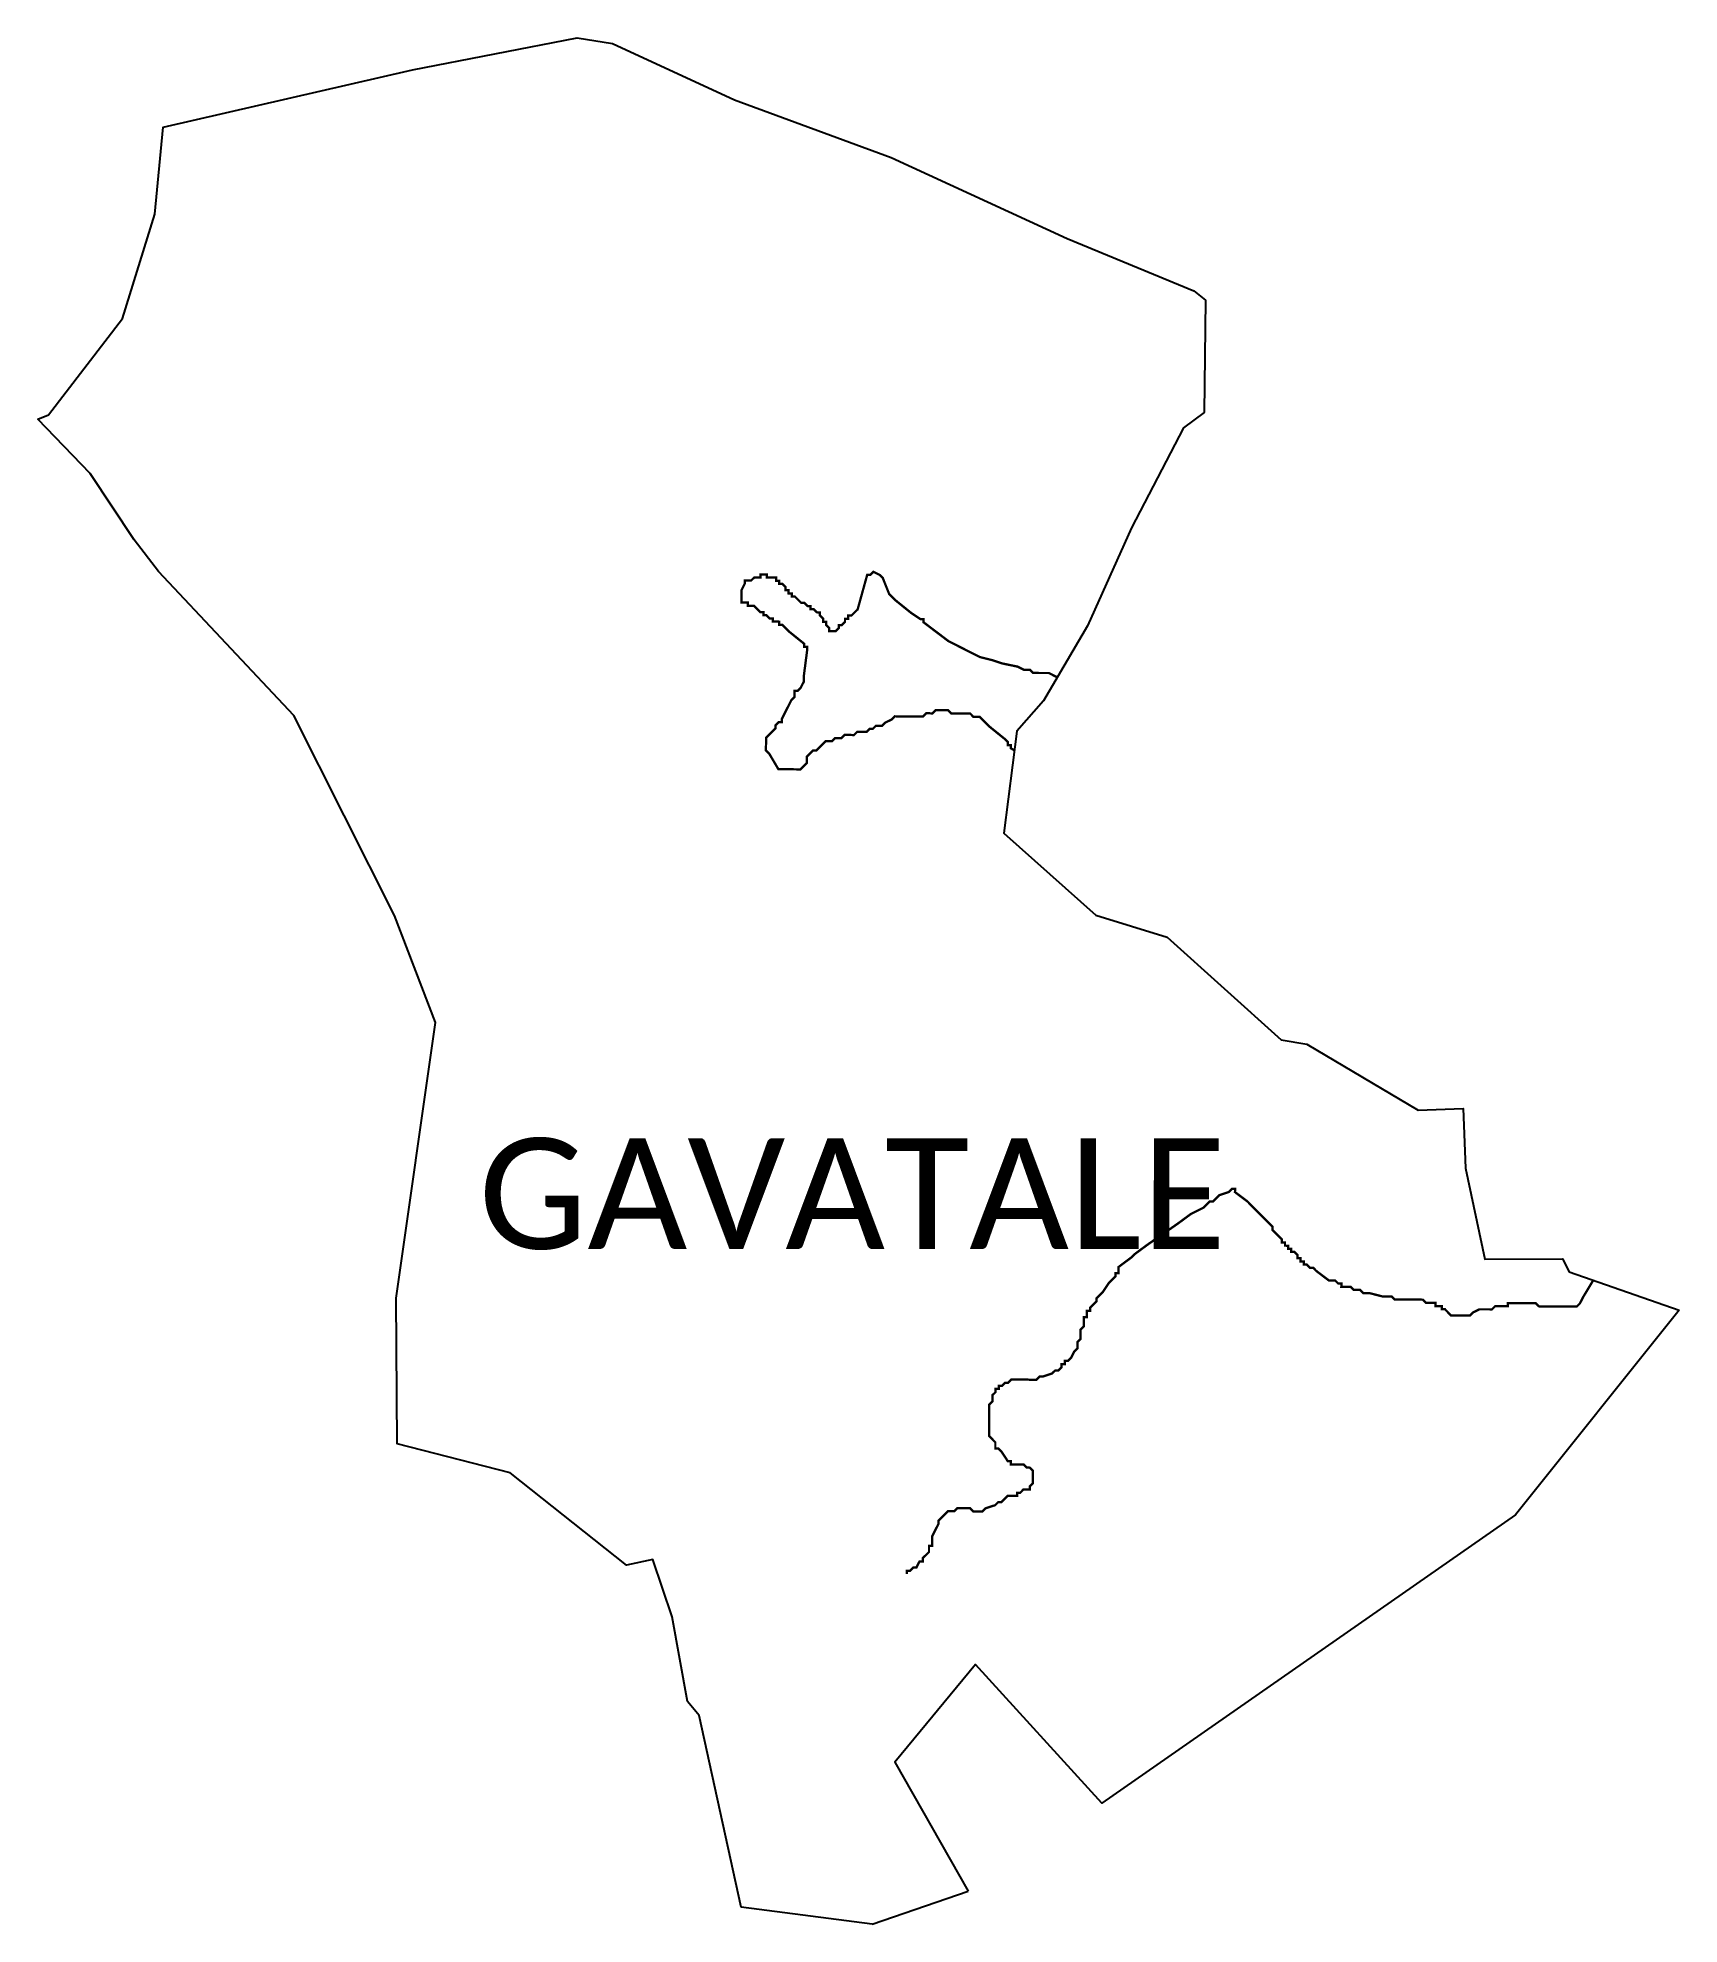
# Model space of a CAD drawing. Header units: metres. Extents: x 359135 to 361265, y 1738813 to 1741261.
import ezdxf

# ---------------------------------------------------------------- set-up
doc = ezdxf.new("R2010")
doc.units = ezdxf.units.M
for name, color, linetype in [('HAZARDS LINE', 1, 'Continuous'), ('village', 3, 'Continuous'), ('VILLAGE NAME', 250, 'Continuous')]:
    doc.layers.add(name, color=color, linetype=linetype)
doc.styles.get("Standard").update_dxf_attribs({"font": 'simplex.shx'})

msp = doc.modelspace()

# ---------------------------------------------------------------- linework, layer by layer
at = {"color": 3, "true_color": 0x00ff00, "flags": 128}
msp.add_lwpolyline([(360217.3, 1738813.2), (360342.2, 1738856.1)], dxfattribs=at)
at = {"layer": 'HAZARDS LINE', "lineweight": 18, "const_width": 3}
for points in [[(360401.9, 1740336.1), (360397.4, 1740338.8), (360397.4, 1740342.9), (360393.4, 1740342.9), (360393.4, 1740346.9), (360389.3, 1740351), (360369, 1740367.4), (360365, 1740371.5), (360360.9, 1740375.6), (360356.9, 1740379.7), (360352.8, 1740379.7), (360348.7, 1740379.7), (360344.7, 1740383.8), (360340.6, 1740383.8), (360336.5, 1740383.9), (360324.3, 1740383.9), (360320.2, 1740383.9), (360316.1, 1740388), (360312.1, 1740388), (360308, 1740388.1), (360303.9, 1740388.1), (360299.9, 1740388.1), (360295.8, 1740384), (360291.7, 1740384.1), (360287.6, 1740384.1), (360283.5, 1740380), (360279.4, 1740380), (360275.4, 1740380), (360271.3, 1740380.1), (360267.2, 1740380.1), (360263.2, 1740380.1), (360259.1, 1740380.1), (360255, 1740380.1), (360250.9, 1740380.1), (360246.9, 1740380.2), (360242.8, 1740376.1), (360234.6, 1740372.1), (360230.5, 1740368), (360226.4, 1740368), (360222.4, 1740368), (360218.3, 1740364), (360214.2, 1740364), (360210.1, 1740359.9), (360202, 1740360), (360197.9, 1740360), (360193.8, 1740355.9), (360189.7, 1740356), (360185.6, 1740356), (360181.6, 1740356), (360177.5, 1740351.9), (360173.4, 1740352), (360169.3, 1740352), (360165.2, 1740347.9), (360161.2, 1740347.9), (360157.1, 1740347.9), (360153, 1740343.9), (360148.9, 1740339.8), (360144.8, 1740335.8), (360140.7, 1740335.8), (360136.6, 1740331.7), (360132.6, 1740327.7), (360132.5, 1740319.5), (360128.4, 1740315.5), (360124.3, 1740311.4), (360120.3, 1740311.4), (360108, 1740311.5), (360104, 1740311.5), (360099.9, 1740311.5), (360095.8, 1740311.5), (360083.7, 1740332), (360079.6, 1740336), (360079.6, 1740340.1), (360079.7, 1740344.2), (360079.7, 1740348.3), (360079.7, 1740352.3), (360083.8, 1740356.4), (360087.9, 1740360.5), (360092, 1740364.5), (360092, 1740368.6), (360096.1, 1740372.7), (360100.2, 1740372.6), (360100.2, 1740376.7), (360112.5, 1740401.1), (360116.6, 1740405.2), (360116.6, 1740413.3), (360120.7, 1740413.3), (360124.8, 1740417.4), (360128.9, 1740425.5), (360128.9, 1740433.6), (360133.1, 1740466.2), (360133.2, 1740470.3), (360129.1, 1740470.3), (360129.1, 1740474.4), (360108.8, 1740490.8), (360104.7, 1740494.9), (360100.7, 1740499), (360096.6, 1740499), (360096.6, 1740503), (360092.6, 1740503.1), (360088.5, 1740503.1), (360088.5, 1740507.2), (360084.4, 1740507.2), (360080.4, 1740511.3), (360076.3, 1740511.3), (360076.3, 1740515.4), (360072.2, 1740515.4), (360068.2, 1740519.5), (360064.1, 1740523.6), (360060, 1740523.6), (360056, 1740523.6), (360056, 1740527.7), (360051.9, 1740527.7), (360047.8, 1740527.7), (360047.9, 1740531.8), (360047.9, 1740535.8), (360047.9, 1740539.9), (360047.9, 1740544), (360052, 1740552.1), (360052, 1740556.2), (360056.1, 1740556.2), (360060.2, 1740556.2), (360064.3, 1740560.2), (360068.4, 1740560.2), (360072.4, 1740560.2), (360072.4, 1740564.3), (360076.5, 1740564.3), (360080.6, 1740564.2), (360080.6, 1740560.2), (360084.6, 1740560.1), (360088.7, 1740560.1), (360092.8, 1740560.1), (360092.8, 1740556), (360096.9, 1740556), (360096.8, 1740551.9), (360100.9, 1740551.9), (360105, 1740547.8), (360104.9, 1740543.8), (360109, 1740543.7), (360109, 1740539.7), (360113.1, 1740539.6), (360113.1, 1740535.6), (360117.1, 1740535.6), (360121.2, 1740531.5), (360125.3, 1740527.4), (360129.3, 1740527.4), (360133.4, 1740523.3), (360137.5, 1740523.2), (360137.4, 1740519.2), (360141.5, 1740519.2), (360145.6, 1740515.1), (360149.6, 1740515), (360149.6, 1740511), (360153.7, 1740506.9), (360153.7, 1740502.8), (360157.7, 1740502.8), (360157.7, 1740498.7), (360161.8, 1740494.6), (360161.8, 1740490.5), (360165.8, 1740490.5), (360169.9, 1740490.5), (360174, 1740494.6), (360174, 1740498.6), (360178.1, 1740498.6), (360182.2, 1740502.7), (360182.2, 1740506.8), (360186.3, 1740506.7), (360186.3, 1740510.8), (360190.4, 1740510.8), (360194.5, 1740514.9), (360198.6, 1740518.9), (360211, 1740563.7), (360215, 1740563.7), (360219.1, 1740567.7), (360227.3, 1740563.6), (360231.3, 1740559.5), (360239.4, 1740539.1), (360247.5, 1740530.9), (360267.8, 1740514.5), (360280, 1740506.3), (360284.1, 1740506.3), (360284, 1740502.3), (360316.5, 1740477.7), (360324.7, 1740473.6), (360340.9, 1740465.3), (360357.2, 1740457.1), (360373.5, 1740453), (360385.7, 1740448.9), (360406, 1740444.7), (360414.2, 1740440.6), (360422.3, 1740440.5), (360426.4, 1740436.5), (360434.5, 1740436.4), (360442.7, 1740436.4), (360446.7, 1740436.4), (360457.7, 1740430.8)], [(360262.5, 1739267.7), (360262.6, 1739271.8), (360266.6, 1739271.7), (360270.7, 1739275.8), (360274.8, 1739275.8), (360278.9, 1739283.9), (360283, 1739283.9), (360283, 1739288), (360287.1, 1739292), (360291.2, 1739296.1), (360291.2, 1739304.2), (360295.3, 1739304.2), (360295.3, 1739308.3), (360295.3, 1739312.4), (360295.3, 1739316.4), (360299.4, 1739324.6), (360303.6, 1739332.7), (360303.6, 1739336.8), (360315.8, 1739348.9), (360319.9, 1739348.9), (360324, 1739348.9), (360328.1, 1739353), (360332.2, 1739353), (360336.2, 1739352.9), (360340.3, 1739352.9), (360344.4, 1739352.9), (360348.4, 1739348.8), (360352.5, 1739348.8), (360356.6, 1739348.8), (360360.7, 1739348.8), (360364.7, 1739352.8), (360377, 1739356.8), (360381.1, 1739360.9), (360385.2, 1739360.9), (360389.2, 1739364.9), (360393.3, 1739369), (360397.4, 1739369), (360401.5, 1739369), (360405.6, 1739368.9), (360405.6, 1739373), (360409.7, 1739373), (360413.7, 1739377.1), (360417.8, 1739377), (360421.9, 1739377), (360421.9, 1739381.1), (360426, 1739385.2), (360426, 1739389.2), (360426, 1739393.3), (360426, 1739397.4), (360426.1, 1739401.5), (360422, 1739405.5), (360417.9, 1739405.6), (360413.9, 1739409.7), (360405.7, 1739409.7), (360401.7, 1739409.7), (360397.6, 1739409.7), (360397.6, 1739413.8), (360393.5, 1739413.8), (360385.4, 1739426.1), (360381.4, 1739430.2), (360377.3, 1739430.2), (360377.3, 1739434.3), (360377.3, 1739438.3), (360373.3, 1739442.4), (360369.2, 1739446.5), (360369.2, 1739450.6), (360369.3, 1739454.7), (360369.3, 1739458.7), (360369.3, 1739462.8), (360369.3, 1739466.9), (360369.3, 1739471), (360369.3, 1739475), (360369.4, 1739479.1), (360369.4, 1739483.2), (360369.4, 1739487.3), (360373.5, 1739491.3), (360373.5, 1739495.4), (360373.5, 1739499.5), (360377.6, 1739503.5), (360377.6, 1739507.6), (360381.7, 1739507.6), (360381.7, 1739511.7), (360385.8, 1739511.6), (360389.9, 1739515.7), (360394, 1739515.7), (360398, 1739519.7), (360406.2, 1739519.7), (360410.3, 1739519.7), (360414.3, 1739519.7), (360418.4, 1739519.7), (360422.5, 1739519.6), (360426.6, 1739519.6), (360430.6, 1739519.6), (360434.7, 1739523.7), (360438.8, 1739523.6), (360451, 1739527.7), (360455.1, 1739531.7), (360459.2, 1739531.7), (360463.3, 1739535.8), (360463.3, 1739539.8), (360467.4, 1739539.8), (360467.4, 1739543.9), (360471.5, 1739543.9), (360475.6, 1739547.9), (360479.7, 1739556.1), (360483.8, 1739560.1), (360483.8, 1739564.2), (360483.8, 1739568.3), (360487.9, 1739572.3), (360487.9, 1739576.4), (360487.9, 1739580.5), (360488, 1739584.6), (360492, 1739588.6), (360492.1, 1739596.8), (360492.1, 1739600.8), (360496.2, 1739600.8), (360496.2, 1739604.9), (360496.2, 1739609), (360500.3, 1739609), (360500.3, 1739613), (360504.4, 1739617.1), (360508.5, 1739621.1), (360508.5, 1739625.2), (360512.6, 1739629.3), (360516.7, 1739633.3), (360524.9, 1739645.5), (360533.1, 1739653.6), (360533.1, 1739657.7), (360537.1, 1739657.7), (360537.2, 1739661.8), (360537.2, 1739665.8), (360553.5, 1739678), (360557.6, 1739682.1), (360574, 1739694.2), (360614.8, 1739722.6), (360631.2, 1739734.7), (360647.5, 1739742.8), (360655.7, 1739750.9), (360659.8, 1739750.9), (360668, 1739759), (360680.2, 1739763), (360684.3, 1739767.1), (360688.4, 1739767.1), (360688.3, 1739763), (360704.6, 1739750.7), (360728.9, 1739726.2), (360733, 1739722.1), (360737, 1739718), (360737, 1739713.9), (360745.1, 1739705.7), (360749.2, 1739701.6), (360749.2, 1739697.6), (360753.2, 1739697.5), (360753.2, 1739693.5), (360757.3, 1739693.4), (360757.3, 1739689.4), (360761.4, 1739689.4), (360761.3, 1739685.3), (360765.4, 1739685.3), (360769.5, 1739681.2), (360769.5, 1739677.1), (360773.5, 1739677.1), (360773.5, 1739673), (360777.6, 1739673), (360777.6, 1739668.9), (360781.6, 1739668.9), (360785.7, 1739664.8), (360789.8, 1739664.8), (360793.8, 1739660.7), (360810.1, 1739648.4), (360814.2, 1739648.4), (360818.2, 1739648.4), (360822.3, 1739644.3), (360826.4, 1739644.3), (360826.3, 1739640.2), (360830.4, 1739640.2), (360834.5, 1739640.1), (360838.6, 1739640.1), (360842.6, 1739636), (360846.7, 1739636), (360850.8, 1739636), (360854.8, 1739631.9), (360858.9, 1739631.9), (360863, 1739631.9), (360879.3, 1739627.7), (360883.3, 1739627.7), (360887.4, 1739627.7), (360891.5, 1739627.7), (360895.5, 1739623.6), (360899.6, 1739623.6), (360903.7, 1739623.6), (360907.8, 1739623.5), (360911.8, 1739623.5), (360915.9, 1739623.5), (360920, 1739623.5), (360928.1, 1739623.5), (360932.2, 1739623.4), (360936.3, 1739619.3), (360940.3, 1739619.3), (360944.4, 1739619.3), (360948.5, 1739619.3), (360948.5, 1739615.2), (360952.5, 1739615.2), (360956.6, 1739615.2), (360956.6, 1739611.1), (360960.7, 1739611.1), (360964.7, 1739607), (360968.8, 1739602.9), (360976.9, 1739602.9), (360981, 1739602.9), (360985.1, 1739602.8), (360989.2, 1739602.8), (360993.2, 1739602.8), (360997.3, 1739606.9), (361005.5, 1739610.9), (361013.6, 1739610.9), (361017.7, 1739610.9), (361021.8, 1739610.8), (361025.9, 1739614.9), (361029.9, 1739614.9), (361034, 1739614.9), (361042.2, 1739614.8), (361042.2, 1739618.9), (361050.3, 1739618.9), (361054.4, 1739618.8), (361070.7, 1739618.8), (361074.8, 1739618.8), (361078.8, 1739618.7), (361082.9, 1739614.7), (361087, 1739614.6), (361091.1, 1739614.6), (361095.1, 1739614.6), (361099.2, 1739614.6), (361103.3, 1739614.6), (361107.4, 1739614.5), (361115.5, 1739614.5), (361119.6, 1739614.5), (361123.6, 1739614.5), (361127.7, 1739614.5), (361131.8, 1739614.4), (361135.9, 1739618.5), (361140, 1739626.6), (361152.3, 1739647), (361153, 1739648.7)]]:
    msp.add_lwpolyline(points, dxfattribs=at)
at = {"layer": 'village', "color": 3, "true_color": 0x00ff00}
for points in [[(360217.3, 1738813.1, 0), (360047.4, 1738835.5, 0), (359992.9, 1739083.8, 0), (359978, 1739102.1, 0), (359957.7, 1739211.9, 0), (359932.8, 1739286.3, 0), (359898.8, 1739279, 0), (359747.7, 1739398.9, 0), (359601.1, 1739436.5, 0), (359599.5, 1739625.2, 0), (359650.7, 1739982.9, 0), (359597.4, 1740121.6, 0), (359466.7, 1740381.4, 0), (359291.2, 1740567.9, 0), (359259.8, 1740609.1, 0), (359202.4, 1740695.3, 0), (359134.5, 1740765.7, 0), (359148.4, 1740771.1, 0), (359244.4, 1740896.2, 0), (359286.4, 1741031.8, 0), (359297.3, 1741144.3, 0), (359620.7, 1741218.9, 0), (359834.7, 1741260.5, 0), (359880.4, 1741253.2, 0), (360039, 1741180, 0), (360242, 1741105.2, 0), (360470.6, 1741000, 0), (360635, 1740932, 0), (360650.2, 1740920, 0), (360648.1, 1740774.2, 0), (360621.7, 1740754.6, 0), (360553.9, 1740624.8, 0), (360497, 1740497.5, 0), (360439.6, 1740400.1, 0), (360405.1, 1740361.1, 0), (360388.3, 1740228.7, 0), (360507.8, 1740122.2, 0), (360600.1, 1740093.9, 0), (360748.4, 1739960.6, 0), (360781.4, 1739954.8, 0), (360926.2, 1739869.4, 0), (360984.5, 1739871.5, 0), (360987.5, 1739793.9, 0), (361012.6, 1739676.1, 0), (361113.5, 1739676.6, 0), (361122.2, 1739659.5, 0), (361264.9, 1739609.8, 0)], [(361264.9, 1739609.8, 0), (361052.4, 1739344.5, 0), (360515.4, 1738970.3, 0), (360351.7, 1739150, 0), (360246.7, 1739023.5, 0), (360342.2, 1738856.1, 0)]]:
    msp.add_polyline3d(points, dxfattribs=at)

# ---------------------------------------------------------------- texts
at = {"layer": 'VILLAGE NAME', "insert": (359706.7, 1739833), "char_height": 143.7, "attachment_point": 1, "rotation": 359.9793}
msp.add_mtext_dynamic_manual_height_columns('{\\fCalibri|b0|i0|c0|p34;GAVATALE}', width=1418, gutter_width=718.5, heights=[0], dxfattribs=at)

doc.saveas('drawing.dxf')
